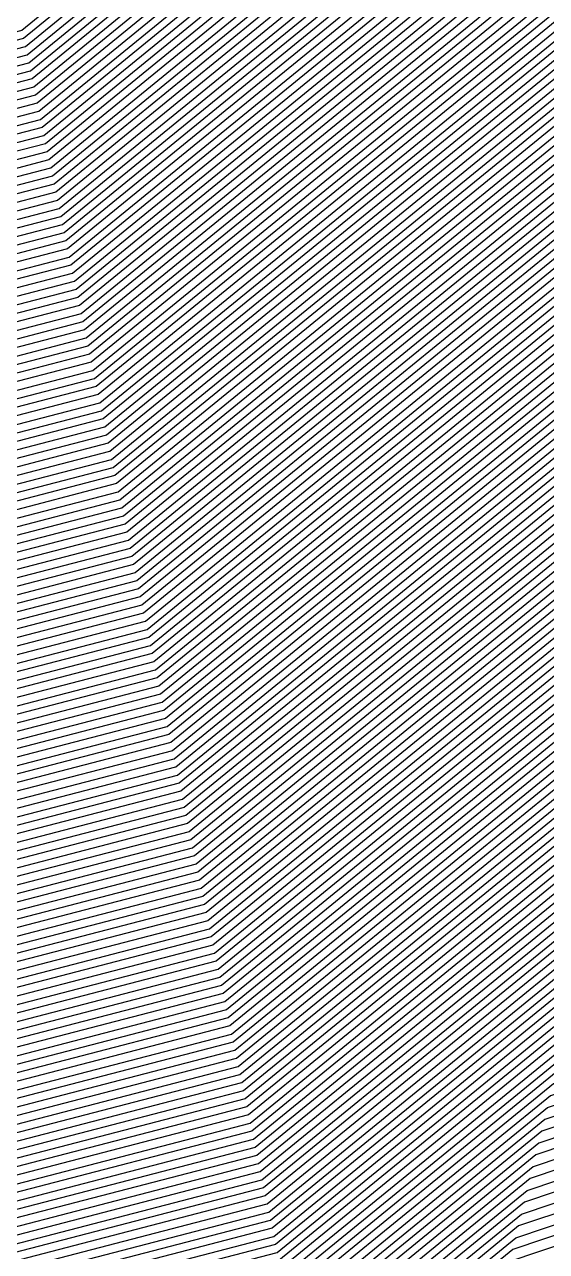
# Model space of a CAD drawing. Extents: x 7084 to 11035, y 13750 to 16729.
# Drawn here: x 9448.7 to 9484.2, y 14683.7 to 14767.1 of the extents above; entities that cross this region are included whole.
import ezdxf

# ---------------------------------------------------------------- set-up
doc = ezdxf.new("R2010")
doc.units = 0
doc.layers.add('Default', color=7, linetype='Continuous')

msp = doc.modelspace()

# ---------------------------------------------------------------- linework, layer by layer
at = {"layer": 'Default'}
for points in [[(9463.922, 14692.998), (9430.689, 14684.358), (9223.302, 14687.624), (9207.35, 14688.288), (9182.092, 14698.923), (9156.17, 14699.588), (9124.931, 14681.642), (8960.001, 14709.402), (8929.426, 14707.408), (8805.321, 14710.674), (8773.416, 14731.943), (8672.173, 14731.943), (8656.885, 14753.878), (8617.694, 14882.882), (8609.718, 14906.81), (8601.553, 14947.634), (8601.553, 14962.922), (8590.122, 15070.697), (8597.434, 15087.314), (8603.966, 15168.963), (8612.606, 15186.909), (8615.265, 15194.885), (8619.253, 15216.154), (8664.976, 15310.866)], [(9450.596, 14756.774), (9369.768, 14735.759), (9283.271, 14737.121), (9244.473, 14738.738), (9183.044, 14764.603), (9119.999, 14766.219), (9044.021, 14722.572), (8975.231, 14734.151), (8900.87, 14729.301), (8849.107, 14730.663), (8771.513, 14782.393), (8729.285, 14782.393), (8692.105, 14835.739), (8675.759, 14889.545), (8656.36, 14947.741), (8652.954, 14964.768), (8652.954, 15001.949), (8648.187, 15046.9), (8665.969, 15087.314), (8668.693, 15121.369), (8689.708, 15165.015), (8696.175, 15184.414), (8705.874, 15236.144)], [(9450.366, 14757.874), (9368.718, 14736.645), (9284.305, 14737.975), (9245.113, 14739.608), (9183.061, 14765.735), (9119.375, 14767.368), (9042.626, 14723.278), (8975.494, 14734.578), (8900.377, 14729.679), (8849.862, 14731.008), (8771.48, 14783.263), (8730.27, 14783.263), (8692.712, 14837.151), (8676.76, 14889.66), (8657.164, 14948.447), (8653.841, 14965.063), (8653.841, 15002.622), (8649.188, 15046.49), (8667.151, 15087.314), (8669.809, 15120.548), (8691.038, 15164.638), (8697.57, 15184.234), (8707.367, 15236.488)], [(9451.86, 14750.727), (9375.545, 14730.885), (9277.584, 14732.428), (9240.953, 14733.954), (9182.954, 14758.375), (9123.429, 14759.901), (9051.693, 14718.691), (8973.787, 14731.804), (8903.578, 14727.225), (8844.955, 14728.768), (8771.693, 14777.609), (8723.869, 14777.609), (8688.765, 14827.976), (8670.252, 14888.913), (8651.937, 14943.86), (8648.08, 14963.143), (8648.08, 14998.248), (8642.681, 15049.157), (8659.47, 15087.314), (8662.555, 15125.882), (8682.397, 15167.092), (8688.502, 15185.407), (8697.66, 15234.248)], [(9451.515, 14752.376), (9373.97, 14732.214), (9279.135, 14733.708), (9241.913, 14735.259), (9182.979, 14760.073), (9122.493, 14761.624), (9049.601, 14719.75), (8974.181, 14732.444), (8902.839, 14727.791), (8846.087, 14729.285), (8771.644, 14778.914), (8725.347, 14778.914), (8689.676, 14830.094), (8671.754, 14889.085), (8653.143, 14944.918), (8649.41, 14963.586), (8649.41, 14999.257), (8644.182, 15048.542), (8661.242, 15087.314), (8664.229, 15124.651), (8684.391, 15166.525), (8690.595, 15185.136), (8699.9, 15234.765)], [(8676.005, 15229.251), (8668.275, 15188.025), (8663.122, 15172.565), (8646.373, 15137.78), (8642.336, 15087.314), (8628.165, 15055.106), (8635.23, 14988.491), (8635.23, 14958.86), (8640.276, 14933.627), (8655.736, 14887.247), (8679.96, 14807.511), (8709.591, 14764.997), (8772.169, 14764.997), (8834.008, 14723.77), (8910.717, 14721.752), (8969.979, 14725.617), (9071.921, 14708.458), (9132.472, 14743.243), (9182.716, 14741.955), (9231.672, 14721.341), (9262.592, 14720.053), (9390.775, 14718.035), (9455.191, 14734.783)], [(9454.962, 14735.882), (9389.725, 14718.921), (9263.626, 14720.907), (9232.312, 14722.211), (9182.733, 14743.087), (9131.848, 14744.392), (9070.526, 14709.164), (8970.242, 14726.043), (8910.224, 14722.129), (8834.763, 14724.115), (8772.136, 14765.866), (8710.576, 14765.866), (8680.567, 14808.923), (8656.737, 14887.362), (8641.081, 14934.333), (8636.116, 14959.155), (8636.116, 14989.164), (8629.166, 15054.696), (8643.518, 15087.314), (8647.489, 15136.96), (8664.451, 15172.187), (8669.67, 15187.844), (8677.498, 15229.596)], [(9642.564, 14767.483), (9489.771, 14716.016), (9463.578, 14694.648), (9429.113, 14685.687), (9224.853, 14688.904), (9208.31, 14689.593), (9182.117, 14700.622), (9155.235, 14701.311), (9122.838, 14682.7), (8960.395, 14710.042), (8928.688, 14707.974), (8806.453, 14711.191), (8773.367, 14733.248), (8673.65, 14733.248), (8657.796, 14755.995), (8619.196, 14883.054), (8610.924, 14907.869), (8602.882, 14948.077), (8602.882, 14963.931), (8591.624, 15070.082), (8599.206, 15087.314), (8605.64, 15167.732), (8614.6, 15186.342)], [(8615.265, 15186.154), (8606.198, 15167.321), (8599.797, 15087.314), (8592.125, 15069.877), (8603.325, 14964.267), (8603.325, 14948.225), (8611.326, 14908.222), (8619.696, 14883.112), (8658.1, 14756.7), (8674.142, 14733.683), (8773.351, 14733.683), (8806.831, 14711.363), (8928.441, 14708.163), (8960.526, 14710.255), (9122.141, 14683.053), (9154.923, 14701.885), (9182.125, 14701.188), (9208.63, 14690.028), (9225.37, 14689.33), (9428.588, 14686.13), (9463.463, 14695.198), (9489.968, 14716.82), (9641.981, 14768.025)], [(9630.329, 14778.856), (9493.907, 14732.904), (9461.165, 14706.193), (9418.085, 14694.992), (9235.71, 14697.865), (9215.031, 14698.726), (9182.289, 14712.512), (9148.686, 14713.374), (9108.191, 14690.11), (8963.152, 14714.522), (8923.518, 14711.938), (8814.38, 14714.81), (8773.022, 14742.381), (8683.989, 14742.381), (8664.172, 14770.815), (8629.707, 14884.26), (8619.368, 14915.279), (8612.188, 14951.179), (8612.188, 14970.996), (8602.136, 15065.774), (8611.613, 15087.314)], [(9629.746, 14779.398), (9494.104, 14733.708), (9461.05, 14706.743), (9417.559, 14695.436), (9236.226, 14698.291), (9215.351, 14699.161), (9182.298, 14713.078), (9148.375, 14713.948), (9107.493, 14690.463), (8963.283, 14714.736), (8923.272, 14712.126), (8814.757, 14714.982), (8773.006, 14742.816), (8684.481, 14742.816), (8664.475, 14771.52), (8630.208, 14884.318), (8619.77, 14915.631), (8612.631, 14951.327), (8612.631, 14971.333), (8602.636, 15065.569), (8612.204, 15087.314)], [(9624.503, 14784.272), (9495.876, 14740.945), (9460.016, 14711.691), (9412.833, 14699.424), (9240.879, 14702.132), (9218.231, 14703.075), (9182.371, 14718.174), (9145.568, 14719.118), (9101.216, 14693.639), (8964.465, 14716.656), (8921.056, 14713.825), (8818.155, 14716.533), (8772.858, 14746.73), (8688.913, 14746.73), (8667.208, 14777.872), (8634.713, 14884.835), (8623.389, 14918.807), (8616.619, 14952.656), (8616.619, 14974.361), (8607.141, 15063.722), (8617.522, 15087.314)], [(9623.92, 14784.814), (9496.073, 14741.749), (9459.902, 14712.241), (9412.308, 14699.867), (9241.396, 14702.558), (9218.551, 14703.51), (9182.38, 14718.74), (9145.256, 14719.692), (9100.518, 14693.991), (8964.596, 14716.869), (8920.81, 14714.014), (8818.532, 14716.705), (8772.842, 14747.165), (8689.405, 14747.165), (8667.512, 14778.577), (8635.213, 14884.892), (8623.791, 14919.16), (8617.062, 14952.804), (8617.062, 14974.697), (8607.642, 15063.517), (8618.112, 15087.314)], [(9611.103, 14796.729), (9500.406, 14759.441), (9457.374, 14724.337), (9400.754, 14709.615), (9252.769, 14711.946), (9225.592, 14713.078), (9182.56, 14731.197), (9138.396, 14732.329), (9085.173, 14701.754), (8967.485, 14721.563), (8915.394, 14718.166), (8826.836, 14720.496), (8772.481, 14756.733), (8700.237, 14756.733), (8674.191, 14794.103), (8646.226, 14886.156), (8632.637, 14926.923), (8626.811, 14956.053), (8626.811, 14982.099), (8618.654, 15059.004), (8631.111, 15087.314)], [(9598.285, 14808.644), (9504.738, 14777.133), (9454.847, 14736.432), (9389.2, 14719.364), (9264.143, 14721.333), (9232.632, 14722.646), (9182.741, 14743.653), (9131.536, 14744.966), (9069.828, 14709.517), (8970.373, 14726.257), (8909.978, 14722.318), (8835.141, 14724.287), (8772.12, 14766.301), (8711.068, 14766.301), (8680.871, 14809.628), (8657.238, 14887.42), (8641.483, 14934.685), (8636.559, 14959.303), (8636.559, 14989.501), (8629.666, 15054.491), (8644.109, 15087.314)], [(9580.807, 14824.891), (9510.647, 14801.258), (9451.4, 14752.926), (9373.445, 14732.657), (9279.652, 14734.134), (9242.233, 14735.694), (9182.987, 14760.639), (9122.182, 14762.198), (9048.903, 14720.102), (8974.312, 14732.657), (8902.593, 14727.98), (8846.465, 14729.457), (8771.628, 14779.349), (8725.839, 14779.349), (8689.979, 14830.799), (8672.255, 14889.143), (8653.545, 14945.271), (8649.853, 14963.734), (8649.853, 14999.594), (8644.683, 15048.336), (8661.833, 15087.314)], [(9574.398, 14830.849), (9512.813, 14810.104), (9450.137, 14758.974), (9367.668, 14737.532), (9285.338, 14738.828), (9245.753, 14740.478), (9183.077, 14766.868), (9118.751, 14768.517), (9041.231, 14723.984), (8975.756, 14735.004), (8899.885, 14730.056), (8850.617, 14731.353), (8771.447, 14784.133), (8731.255, 14784.133), (8693.319, 14838.562), (8677.761, 14889.775), (8657.968, 14949.152), (8654.727, 14965.359), (8654.727, 15003.295), (8650.189, 15046.08), (8668.332, 15087.314)], [(9647.225, 14763.15), (9488.195, 14709.582), (9464.497, 14690.25), (9433.315, 14682.142), (9220.717, 14685.49), (9205.75, 14686.114), (9182.051, 14696.092), (9157.729, 14696.716), (9128.418, 14679.877), (8959.345, 14708.335), (8930.657, 14706.464), (8803.433, 14709.812), (8773.498, 14729.769), (8669.711, 14729.769), (8655.367, 14750.349), (8615.191, 14882.595), (8607.707, 14905.046), (8599.337, 14946.896), (8599.337, 14961.24), (8587.62, 15071.723)], [(9623.338, 14785.355), (9496.27, 14742.554), (9459.787, 14712.791), (9411.782, 14700.31), (9241.913, 14702.985), (9218.871, 14703.945), (9182.388, 14719.306), (9144.945, 14720.267), (9099.821, 14694.344), (8964.728, 14717.083), (8920.564, 14714.202), (8818.91, 14716.877), (8772.826, 14747.6), (8689.897, 14747.6), (8667.815, 14779.283), (8635.714, 14884.95), (8624.193, 14919.513), (8617.505, 14952.952), (8617.505, 14975.034), (8608.142, 15063.312)], [(9613.433, 14794.562), (9499.618, 14756.225), (9457.834, 14722.137), (9402.854, 14707.843), (9250.702, 14710.239), (9224.312, 14711.339), (9182.527, 14728.932), (9139.644, 14730.031), (9087.963, 14700.343), (8966.96, 14720.71), (8916.379, 14717.411), (8825.327, 14719.807), (8772.547, 14754.994), (8698.267, 14754.994), (8672.977, 14791.28), (8644.223, 14885.926), (8631.028, 14925.511), (8625.038, 14955.463), (8625.038, 14980.753), (8616.652, 15059.825)], [(9595.372, 14811.352), (9505.723, 14781.154), (9454.272, 14739.181), (9386.574, 14721.579), (9266.728, 14723.467), (9234.232, 14724.821), (9182.782, 14746.484), (9129.977, 14747.838), (9066.341, 14711.281), (8971.03, 14727.324), (8908.747, 14723.262), (8837.028, 14725.149), (8772.038, 14768.476), (8713.53, 14768.476), (8682.389, 14813.157), (8659.741, 14887.707), (8643.493, 14936.45), (8638.775, 14960.041), (8638.775, 14991.183), (8632.169, 15053.465)], [(9587.215, 14818.934), (9508.48, 14792.412), (9452.664, 14746.878), (9379.222, 14727.783), (9273.965, 14729.441), (9238.713, 14730.909), (9182.897, 14754.411), (9125.612, 14755.88), (9056.576, 14716.221), (8972.868, 14730.311), (8905.301, 14725.904), (8842.313, 14727.561), (8771.808, 14774.565), (8720.423, 14774.565), (8686.64, 14823.037), (8666.749, 14888.511), (8649.122, 14941.39), (8644.978, 14962.109), (8644.978, 14995.893), (8639.177, 15050.593)], [(9577.311, 14828.141), (9511.828, 14806.083), (9450.711, 14756.225), (9370.294, 14735.316), (9282.754, 14736.695), (9244.153, 14738.303), (9183.036, 14764.037), (9120.311, 14765.645), (9044.718, 14722.22), (8975.1, 14733.938), (8901.116, 14729.112), (8848.73, 14730.491), (8771.529, 14781.958), (8728.793, 14781.958), (8691.801, 14835.034), (8675.258, 14889.488), (8655.958, 14947.388), (8652.511, 14964.62), (8652.511, 15001.612), (8647.686, 15047.106)], [(9605.293, 14875.817), (9571.485, 14833.557), (9513.798, 14814.125), (9449.562, 14761.722), (9365.042, 14739.747), (9287.923, 14740.962), (9247.354, 14742.652), (9183.118, 14769.699), (9117.192, 14771.389), (9037.743, 14725.748), (8976.413, 14736.071), (8898.654, 14731), (8852.504, 14732.214), (8771.365, 14786.307), (8733.716, 14786.307), (8694.837, 14842.091), (8680.264, 14890.062), (8659.979, 14950.917), (8656.943, 14966.097), (8656.943, 15004.977), (8652.692, 15045.054)], [(9589.546, 14816.767), (9507.692, 14789.196), (9453.124, 14744.679), (9381.322, 14726.011), (9271.897, 14727.734), (9237.433, 14729.17), (9182.864, 14752.146), (9126.859, 14753.582), (9059.366, 14714.81), (8972.343, 14729.457), (8906.286, 14725.149), (8840.803, 14726.872), (8771.874, 14772.825), (8718.454, 14772.825), (8685.425, 14820.214), (8664.746, 14888.281), (8647.514, 14939.978), (8643.206, 14961.519), (8643.206, 14994.547)], [(9604.694, 14802.686), (9502.572, 14768.287), (9456.11, 14730.384), (9394.977, 14714.49), (9258.456, 14716.64), (9229.112, 14717.862), (9182.65, 14737.425), (9134.966, 14738.648), (9077.501, 14705.636), (8968.929, 14723.91), (8912.686, 14720.242), (8830.989, 14722.392), (8772.3, 14761.517), (8705.652, 14761.517), (8677.531, 14801.865), (8651.732, 14886.788), (8637.06, 14930.804), (8631.685, 14957.678), (8631.685, 14985.8)], [(9616.929, 14791.313), (9498.436, 14751.4), (9458.523, 14718.839), (9406.006, 14705.184), (9247.6, 14707.679), (9222.391, 14708.729), (9182.478, 14725.535), (9141.515, 14726.585), (9092.148, 14698.226), (8966.172, 14719.43), (8917.856, 14716.278), (8823.062, 14718.773), (8772.645, 14752.384), (8695.313, 14752.384), (8671.155, 14787.046), (8641.22, 14885.582), (8628.616, 14923.394), (8622.379, 14954.576), (8622.379, 14978.734)], [(9618.094, 14790.23), (9498.042, 14749.791), (9458.753, 14717.739), (9407.056, 14704.298), (9246.566, 14706.825), (9221.751, 14707.859), (9182.462, 14724.402), (9142.138, 14725.436), (9093.543, 14697.52), (8965.909, 14719.003), (8918.348, 14715.901), (8822.307, 14718.428), (8772.678, 14751.514), (8694.328, 14751.514), (8670.548, 14785.634), (8640.219, 14885.467), (8627.812, 14922.688), (8621.493, 14954.281), (8621.493, 14978.062)], [(9621.007, 14787.522), (9497.058, 14745.77), (9459.327, 14714.99), (9409.682, 14702.082), (9243.981, 14704.692), (9220.151, 14705.685), (9182.421, 14721.571), (9143.697, 14722.564), (9097.031, 14695.756), (8965.253, 14717.936), (8919.579, 14714.957), (8820.419, 14717.567), (8772.76, 14749.34), (8691.867, 14749.34), (8669.03, 14782.106), (8637.716, 14885.18), (8625.801, 14920.924), (8619.278, 14953.542), (8619.278, 14976.379)], [(9633.242, 14776.148), (9492.922, 14728.883), (9461.74, 14703.445), (9420.71, 14692.777), (9233.125, 14695.731), (9213.431, 14696.552), (9182.248, 14709.681), (9150.246, 14710.502), (9111.678, 14688.346), (8962.496, 14713.456), (8924.749, 14710.994), (8812.493, 14713.948), (8773.105, 14740.207), (8681.527, 14740.207), (8662.654, 14767.286), (8627.205, 14883.973), (8617.357, 14913.514), (8609.972, 14950.441), (8609.972, 14969.314)], [(8648.523, 14963.291), (8652.339, 14944.212), (8670.753, 14888.971), (8689.068, 14828.682), (8724.362, 14778.044), (8771.677, 14778.044), (8845.332, 14728.94), (8903.331, 14727.414), (8973.918, 14732.017), (9050.996, 14719.044), (9123.117, 14760.475), (9182.962, 14758.941), (9241.273, 14734.389), (9278.101, 14732.854), (9375.02, 14731.328), (9451.745, 14751.276), (9510.056, 14798.846), (9582.554, 14823.266)], [(8621.05, 14954.133), (8627.41, 14922.336), (8639.718, 14885.409), (8670.244, 14784.929), (8693.836, 14751.079), (8772.694, 14751.079), (8821.929, 14718.256), (8918.594, 14715.712), (8965.778, 14718.79), (9094.241, 14697.167), (9142.45, 14724.862), (9182.454, 14723.836), (9221.431, 14707.424), (9246.049, 14706.399), (9407.581, 14703.855), (9458.868, 14717.189), (9497.845, 14748.987), (9618.677, 14789.688)], [(8598.894, 14946.748), (8607.305, 14904.693), (8614.691, 14882.537), (8655.063, 14749.643), (8669.218, 14729.334), (8773.515, 14729.334), (8803.056, 14709.64), (8930.903, 14706.276), (8959.213, 14708.122), (9129.115, 14679.524), (9158.041, 14696.141), (9182.043, 14695.526), (9205.43, 14685.679), (9220.2, 14685.063), (9433.84, 14681.699), (9464.612, 14689.7), (9487.998, 14708.778), (9647.807, 14762.609)], [(9664.703, 14746.903), (9482.287, 14685.457), (9467.943, 14673.756), (9449.07, 14668.849), (9205.208, 14672.689), (9196.149, 14673.066), (9181.805, 14679.106), (9167.084, 14679.483), (9149.343, 14669.292), (8955.406, 14701.935), (8938.042, 14700.802), (8792.109, 14704.643), (8773.991, 14716.722), (8654.94, 14716.722), (8646.258, 14729.178), (8600.174, 14880.871), (8595.645, 14894.46), (8586.044, 14942.465)], [(9577.894, 14827.599), (9511.631, 14805.279), (9450.826, 14755.675), (9370.819, 14734.873), (9282.237, 14736.268), (9243.833, 14737.868), (9183.028, 14763.47), (9120.622, 14765.07), (9045.416, 14721.867), (8974.969, 14733.724), (8901.362, 14728.924), (8848.352, 14730.319), (8771.545, 14781.523), (8728.301, 14781.523), (8691.497, 14834.328), (8674.757, 14889.43)], [(8658.239, 14887.535), (8681.478, 14811.04), (8712.053, 14767.171), (8772.087, 14767.171), (8835.896, 14724.632), (8909.486, 14722.695), (8970.636, 14726.684), (9068.433, 14710.223), (9130.913, 14746.115), (9182.757, 14744.786), (9233.272, 14723.516), (9265.177, 14722.187), (9388.15, 14720.25), (9454.617, 14737.532), (9505.132, 14778.741), (9597.12, 14809.727)], [(9595.955, 14810.81), (9505.526, 14780.35), (9454.387, 14738.631), (9387.099, 14721.136), (9266.211, 14723.04), (9233.912, 14724.386), (9182.774, 14745.918), (9130.289, 14747.264), (9067.038, 14710.928), (8970.898, 14727.11), (8908.993, 14723.073), (8836.651, 14724.977), (8772.054, 14768.041), (8713.038, 14768.041), (8682.085, 14812.451), (8659.24, 14887.649)], [(9594.207, 14812.435), (9506.117, 14782.762), (9454.043, 14740.281), (9385.524, 14722.466), (9267.762, 14724.32), (9234.873, 14725.691), (9182.798, 14747.617), (9129.353, 14748.987), (9064.946, 14711.987), (8971.292, 14727.75), (8908.255, 14723.639), (8837.783, 14725.494), (8772.005, 14769.346), (8714.515, 14769.346), (8682.996, 14814.568), (8660.742, 14887.822)], [(9631.494, 14777.773), (9493.513, 14731.295), (9461.395, 14705.094), (9419.135, 14694.106), (9234.676, 14697.011), (9214.391, 14697.856), (9182.273, 14711.38), (9149.31, 14712.225), (9109.586, 14689.404), (8962.89, 14714.096), (8924.01, 14711.56), (8813.625, 14714.465), (8773.055, 14741.511), (8683.004, 14741.511), (8663.565, 14769.403), (8628.706, 14884.146)], [(9601.526, 14882.537), (9566.241, 14838.431), (9515.57, 14821.363), (9448.528, 14766.671), (9360.315, 14743.735), (9292.576, 14744.802), (9250.234, 14746.566), (9183.192, 14774.794), (9114.386, 14776.559), (9031.466, 14728.924), (8977.594, 14737.991), (8896.439, 14732.698), (8855.902, 14733.765), (8771.217, 14790.221)], [(9601.945, 14881.791), (9566.824, 14837.889), (9515.373, 14820.558), (9448.643, 14766.121), (9360.841, 14743.292), (9292.059, 14744.375), (9249.914, 14746.131), (9183.184, 14774.228), (9114.698, 14775.984), (9032.163, 14728.571), (8977.463, 14737.778), (8896.685, 14732.51), (8855.524, 14733.593), (8771.234, 14789.787)], [(9032.861, 14728.218), (9115.01, 14775.41), (9183.176, 14773.662), (9249.594, 14745.696), (9291.542, 14743.949), (9361.366, 14742.849), (9448.758, 14765.571), (9515.176, 14819.754), (9567.406, 14837.348), (9602.363, 14881.044)], [(9291.025, 14743.522), (9361.891, 14742.406), (9448.873, 14765.021), (9514.979, 14818.95), (9567.989, 14836.806), (9602.782, 14880.297)], [(8771.283, 14788.482), (8854.392, 14733.076), (8897.423, 14731.943), (8977.069, 14737.138), (9034.256, 14727.512), (9115.633, 14774.261), (9183.159, 14772.53), (9248.954, 14744.827), (9290.508, 14743.095), (9362.416, 14741.963), (9448.988, 14764.471), (9514.782, 14818.146), (9568.572, 14836.264), (9603.2, 14879.55)], [(8771.299, 14788.047), (8854.014, 14732.904), (8897.669, 14731.755), (8976.938, 14736.924), (9034.953, 14727.159), (9115.945, 14773.687), (9183.151, 14771.963), (9248.634, 14744.392), (9289.991, 14742.669), (9362.941, 14741.52), (9449.103, 14763.922), (9514.585, 14817.342), (9569.154, 14835.723), (9603.619, 14878.804)], [(9604.037, 14878.057), (9569.737, 14835.181), (9514.388, 14816.538), (9449.218, 14763.372), (9363.466, 14741.077), (9289.474, 14742.242), (9248.314, 14743.957), (9183.143, 14771.397), (9116.257, 14773.112), (9035.651, 14726.807), (8976.807, 14736.711), (8897.916, 14731.566), (8853.637, 14732.731), (8771.316, 14787.612)], [(9604.456, 14877.31), (9570.32, 14834.64), (9514.191, 14815.733), (9449.332, 14762.822), (9363.992, 14740.633), (9288.957, 14741.815), (9247.994, 14743.522), (9183.135, 14770.831), (9116.569, 14772.538), (9036.348, 14726.454), (8976.675, 14736.498), (8898.162, 14731.377), (8853.259, 14732.559), (8771.332, 14787.177)], [(9604.874, 14876.563), (9570.902, 14834.098), (9513.995, 14814.929), (9449.447, 14762.272), (9364.517, 14740.19), (9288.44, 14741.388), (9247.674, 14743.087), (9183.126, 14770.265)], [(8771.398, 14785.437), (8851.749, 14731.87), (8899.146, 14730.622), (8976.15, 14735.644), (9039.138, 14725.042), (9117.816, 14770.24), (9183.102, 14768.566), (9246.714, 14741.782), (9286.889, 14740.108), (9366.092, 14738.861), (9449.792, 14760.623), (9513.404, 14812.517), (9572.65, 14832.473)], [(8898.9, 14730.811), (8976.281, 14735.858), (9038.441, 14725.395), (9117.504, 14770.815), (9183.11, 14769.132), (9247.034, 14742.217), (9287.406, 14740.535), (9365.567, 14739.304), (9449.677, 14761.173), (9513.601, 14813.321), (9572.067, 14833.015)], [(9573.233, 14831.932), (9513.207, 14811.713), (9449.907, 14760.073), (9366.617, 14738.418), (9286.372, 14739.682), (9246.394, 14741.347), (9183.094, 14768), (9118.128, 14769.666), (9039.836, 14724.69), (8976.019, 14735.431), (8899.393, 14730.434), (8851.372, 14731.697), (8771.414, 14785.003)], [(8771.431, 14784.568), (8850.994, 14731.525), (8899.639, 14730.245), (8975.888, 14735.218), (9040.533, 14724.337), (9118.44, 14769.091), (9183.085, 14767.434), (9246.073, 14740.912), (9285.855, 14739.255), (9367.143, 14737.975), (9450.022, 14759.523), (9513.01, 14810.908), (9573.815, 14831.39)], [(9574.98, 14830.307), (9512.616, 14809.3), (9450.251, 14758.424), (9368.193, 14737.089), (9284.822, 14738.401), (9245.433, 14740.043), (9183.069, 14766.301), (9119.063, 14767.943), (9041.928, 14723.631), (8975.625, 14734.791), (8900.131, 14729.867), (8850.24, 14731.18), (8771.463, 14783.698)], [(8771.496, 14782.828), (8849.485, 14730.836), (8900.624, 14729.49), (8975.362, 14734.364), (9043.323, 14722.925), (9119.687, 14766.794), (9183.053, 14765.169), (9244.793, 14739.173), (9283.788, 14737.548), (9369.243, 14736.202), (9450.481, 14757.324), (9512.222, 14807.692), (9576.146, 14829.224)], [(9575.563, 14829.765), (9512.419, 14808.496), (9450.366, 14757.874)], [(9576.728, 14828.682), (9512.025, 14806.887), (9450.596, 14756.774)], [(9578.476, 14827.057), (9511.434, 14804.475), (9450.941, 14755.125), (9371.344, 14734.43), (9281.72, 14735.841), (9243.513, 14737.433), (9183.02, 14762.904), (9120.934, 14764.496), (9046.113, 14721.514), (8974.837, 14733.511), (8901.608, 14728.735), (8847.975, 14730.146), (8771.562, 14781.088)], [(9281.203, 14735.415), (9371.869, 14733.987), (9451.056, 14754.575), (9511.237, 14803.671), (9579.059, 14826.516)], [(8771.595, 14780.218), (8847.22, 14729.802), (8902.101, 14728.357), (8974.575, 14733.084), (9047.508, 14720.808), (9121.558, 14763.347), (9183.003, 14761.772), (9242.873, 14736.563), (9280.686, 14734.988), (9372.394, 14733.544), (9451.171, 14754.025), (9511.04, 14802.867), (9579.641, 14825.974)], [(9048.206, 14720.455), (9121.87, 14762.773), (9182.995, 14761.206), (9242.553, 14736.128), (9280.169, 14734.561), (9372.92, 14733.1), (9451.285, 14753.476), (9510.844, 14802.062), (9580.224, 14825.433)], [(9581.389, 14824.35), (9510.45, 14800.454), (9451.515, 14752.376)], [(9581.972, 14823.808), (9510.253, 14799.65), (9451.63, 14751.826), (9374.495, 14731.771), (9278.618, 14733.281), (9241.593, 14734.824), (9182.97, 14759.507), (9122.805, 14761.05), (9050.298, 14719.397), (8974.049, 14732.231), (8903.085, 14727.603), (8845.71, 14729.112), (8771.66, 14778.479)], [(9583.137, 14822.725), (9509.859, 14798.042), (9451.86, 14750.727)], [(8771.71, 14777.174), (8844.578, 14728.595), (8903.824, 14727.036), (8973.656, 14731.591), (9052.391, 14718.338), (9123.741, 14759.326), (9182.946, 14757.808), (9240.633, 14733.519), (9277.067, 14732.001), (9376.071, 14730.442), (9451.975, 14750.177), (9509.662, 14797.237), (9583.72, 14822.183)], [(8904.07, 14726.848), (8973.524, 14731.377), (9053.088, 14717.985), (9124.052, 14758.752), (9182.938, 14757.242), (9240.313, 14733.084), (9276.55, 14731.574), (9376.596, 14729.999), (9452.09, 14749.627), (9509.465, 14796.433), (9584.302, 14821.642)], [(9584.885, 14821.1), (9509.268, 14795.629), (9452.204, 14749.077), (9377.121, 14729.556), (9276.033, 14731.147), (9239.993, 14732.649), (9182.929, 14756.676), (9124.364, 14758.178), (9053.786, 14717.632), (8973.393, 14731.164), (8904.316, 14726.659), (8843.823, 14728.251), (8771.742, 14776.304)], [(9586.05, 14820.017), (9508.874, 14794.021), (9452.434, 14747.978), (9378.171, 14728.669), (9274.999, 14730.294), (9239.353, 14731.779), (9182.913, 14755.544), (9124.988, 14757.029), (9055.181, 14716.927), (8973.13, 14730.737), (8904.808, 14726.281), (8843.068, 14727.906), (8771.775, 14775.434)], [(9585.468, 14820.558), (9509.071, 14794.825), (9452.319, 14748.527), (9377.646, 14729.112), (9275.516, 14730.721), (9239.673, 14732.214), (9182.921, 14756.11)], [(9586.633, 14819.475), (9508.677, 14793.217), (9452.549, 14747.428), (9378.696, 14728.226), (9274.482, 14729.867), (9239.033, 14731.344), (9182.905, 14754.977)], [(9587.798, 14818.392), (9508.283, 14791.608), (9452.779, 14746.328), (9379.747, 14727.34), (9273.448, 14729.014), (9238.393, 14730.475), (9182.888, 14753.845), (9125.923, 14755.306), (9057.273, 14715.868), (8972.737, 14730.097), (8905.547, 14725.715), (8841.935, 14727.389), (8771.824, 14774.13)], [(8719.438, 14773.695), (8771.841, 14773.695), (8841.558, 14727.217), (8905.793, 14725.526), (8972.605, 14729.884), (9057.971, 14715.515), (9126.235, 14754.731), (9182.88, 14753.279), (9238.073, 14730.04), (9272.931, 14728.587), (9380.272, 14726.897), (9452.894, 14745.779), (9508.086, 14790.804), (9588.381, 14817.851)], [(9588.963, 14817.309), (9507.889, 14790), (9453.009, 14745.229), (9380.797, 14726.454), (9272.414, 14728.161), (9237.753, 14729.605), (9182.872, 14752.712), (9126.547, 14754.157), (9058.668, 14715.163), (8972.474, 14729.67), (8906.039, 14725.338), (8841.18, 14727.045), (8771.857, 14773.26)], [(9590.128, 14816.226), (9507.496, 14788.392), (9453.238, 14744.129), (9381.848, 14725.567), (9271.38, 14727.307), (9237.113, 14728.735), (9182.856, 14751.58), (9127.171, 14753.008), (9060.063, 14714.457), (8972.211, 14729.244), (8906.532, 14724.96), (8840.425, 14726.7), (8771.89, 14772.39)], [(8771.907, 14771.955), (8840.048, 14726.528), (8906.778, 14724.772), (8972.08, 14729.03), (9060.761, 14714.104), (9127.483, 14752.433), (9182.847, 14751.014), (9236.793, 14728.3), (9270.863, 14726.88), (9382.373, 14725.124), (9453.353, 14743.579), (9507.299, 14787.587), (9590.711, 14815.684)], [(8971.949, 14728.817), (9061.458, 14713.751), (9127.794, 14751.859), (9182.839, 14750.448), (9236.473, 14727.865), (9270.346, 14726.454), (9382.898, 14724.681), (9453.468, 14743.03), (9507.102, 14786.783), (9591.294, 14815.143)], [(9591.876, 14814.601), (9506.905, 14785.979), (9453.583, 14742.48), (9383.423, 14724.238), (9269.829, 14726.027), (9236.153, 14727.43), (9182.831, 14749.881), (9128.106, 14751.285), (9062.156, 14713.398), (8971.818, 14728.604), (8907.27, 14724.394), (8839.293, 14726.183), (8771.939, 14771.085)], [(9592.459, 14814.059), (9506.708, 14785.175), (9453.698, 14741.93), (9383.948, 14723.795), (9269.312, 14725.6), (9235.833, 14726.995), (9182.823, 14749.315), (9128.418, 14750.71), (9062.853, 14713.045), (8971.686, 14728.39), (8907.516, 14724.205), (8838.915, 14726.011), (8771.956, 14770.65)], [(8771.972, 14770.216), (8838.538, 14725.838), (8907.763, 14724.017), (8971.555, 14728.177), (9063.551, 14712.693), (9128.73, 14750.136), (9182.815, 14748.749), (9235.513, 14726.56), (9268.795, 14725.174), (9384.473, 14723.352), (9453.813, 14741.38), (9506.511, 14784.371), (9593.042, 14813.518)], [(8971.424, 14727.964), (9064.248, 14712.34), (9129.042, 14749.561), (9182.806, 14748.183), (9235.193, 14726.125), (9268.279, 14724.747), (9384.999, 14722.909), (9453.928, 14740.83), (9506.314, 14783.566), (9593.624, 14812.976)], [(8772.021, 14768.911), (8837.406, 14725.321), (8908.501, 14723.45), (8971.161, 14727.537), (9065.643, 14711.634), (9129.665, 14748.413), (9182.79, 14747.05), (9234.552, 14725.256), (9267.245, 14723.894), (9386.049, 14722.023), (9454.157, 14739.731), (9505.92, 14781.958), (9594.789, 14811.893)], [(9067.736, 14710.575), (9130.601, 14746.689), (9182.765, 14745.352), (9233.592, 14723.951), (9265.694, 14722.613), (9387.624, 14720.693), (9454.502, 14738.081), (9505.329, 14779.546), (9596.537, 14810.268)], [(8772.103, 14766.736), (8835.518, 14724.46), (8909.732, 14722.507), (8970.505, 14726.47), (9069.131, 14709.87), (9131.224, 14745.541), (9182.749, 14744.219), (9232.952, 14723.081), (9264.66, 14721.76), (9388.675, 14719.807), (9454.732, 14736.982), (9504.935, 14777.937), (9597.702, 14809.185)], [(9263.109, 14720.48), (9390.25, 14718.478), (9455.077, 14735.332), (9504.344, 14775.525), (9599.45, 14807.56)], [(9598.868, 14808.102), (9504.541, 14776.329), (9454.962, 14735.882)], [(9455.191, 14734.783), (9504.148, 14774.721), (9600.033, 14807.019)], [(8969.848, 14725.403), (9072.618, 14708.105), (9132.783, 14742.669), (9182.708, 14741.388), (9231.352, 14720.907), (9262.075, 14719.626), (9391.301, 14717.591), (9455.306, 14734.233), (9503.951, 14773.916), (9600.616, 14806.477)], [(9601.198, 14805.936), (9503.754, 14773.112), (9455.421, 14733.683), (9391.826, 14717.148), (9261.558, 14719.2), (9231.032, 14720.472)], [(9601.781, 14805.394), (9503.557, 14772.308), (9455.536, 14733.133), (9392.351, 14716.705), (9261.041, 14718.773), (9230.712, 14720.037), (9182.691, 14740.256), (9133.407, 14741.52), (9074.013, 14707.4), (8969.586, 14724.977), (8911.455, 14721.186), (8832.876, 14723.253), (8772.218, 14763.692)], [(9602.363, 14804.852), (9503.36, 14771.504), (9455.651, 14732.583), (9392.876, 14716.262), (9260.524, 14718.346), (9230.392, 14719.602), (9182.683, 14739.69), (9133.719, 14740.945), (9074.711, 14707.047), (8969.454, 14724.763), (8911.701, 14720.997), (8832.499, 14723.081), (8772.235, 14763.257)], [(8772.251, 14762.822), (8832.121, 14722.909), (8911.948, 14720.808), (8969.323, 14724.55), (9075.408, 14706.694), (9134.031, 14740.371), (9182.675, 14739.124), (9230.072, 14719.167), (9260.007, 14717.92), (9393.401, 14715.819), (9455.766, 14732.034), (9503.163, 14770.7), (9602.946, 14804.311)], [(9603.529, 14803.769), (9502.966, 14769.896), (9455.881, 14731.484), (9393.927, 14715.376), (9259.49, 14717.493), (9229.752, 14718.732), (9182.667, 14738.557), (9134.343, 14739.796), (9076.106, 14706.341), (8969.192, 14724.337), (8912.194, 14720.619), (8831.744, 14722.736), (8772.268, 14762.387)], [(9604.111, 14803.228), (9502.769, 14769.091), (9455.996, 14730.934), (9394.452, 14714.933), (9258.973, 14717.066), (9229.432, 14718.297), (9182.659, 14737.991), (9134.654, 14739.222), (9076.803, 14705.988), (8969.06, 14724.123), (8912.44, 14720.431), (8831.366, 14722.564), (8772.284, 14761.952)], [(9605.276, 14802.145), (9502.375, 14767.483), (9456.225, 14729.835), (9395.502, 14714.046), (9257.939, 14716.213), (9228.792, 14717.427), (9182.642, 14736.859), (9135.278, 14738.073), (9078.198, 14705.283), (8968.798, 14723.697), (8912.932, 14720.053), (8830.611, 14722.219), (8772.317, 14761.082)], [(9605.859, 14801.603), (9502.178, 14766.679), (9456.34, 14729.285), (9396.027, 14713.603), (9257.422, 14715.786), (9228.472, 14716.992), (9182.634, 14736.293), (9135.59, 14737.499), (9078.896, 14704.93), (8968.666, 14723.483), (8913.178, 14719.864), (8830.234, 14722.047), (8772.333, 14760.648)], [(9606.442, 14801.061), (9501.981, 14765.875), (9456.455, 14728.735), (9396.552, 14713.16), (9256.905, 14715.359), (9228.152, 14716.557), (9182.626, 14735.726), (9135.902, 14736.924), (9079.593, 14704.577), (8968.535, 14723.27), (8913.425, 14719.676), (8829.856, 14721.875), (8772.35, 14760.213)], [(9607.024, 14800.52), (9501.784, 14765.07), (9456.57, 14728.185), (9397.078, 14712.717), (9256.388, 14714.933), (9227.832, 14716.123), (9182.618, 14735.16), (9136.214, 14736.35), (9080.291, 14704.224), (8968.404, 14723.057), (8913.671, 14719.487), (8829.479, 14721.703), (8772.366, 14759.778)], [(9607.607, 14799.978), (9501.587, 14764.266), (9456.685, 14727.635), (9397.603, 14712.274), (9255.871, 14714.506), (9227.512, 14715.688), (9182.609, 14734.594)], [(9608.19, 14799.437), (9501.39, 14763.462), (9456.8, 14727.086), (9398.128, 14711.831), (9255.354, 14714.079), (9227.192, 14715.253), (9182.601, 14734.028), (9136.837, 14735.201), (9081.686, 14703.518), (8968.141, 14722.63), (8914.163, 14719.11), (8828.724, 14721.358)], [(8772.432, 14758.038), (8827.969, 14721.013), (8914.656, 14718.732), (8967.879, 14722.203), (9083.081, 14702.813), (9137.461, 14734.052), (9182.585, 14732.895), (9226.552, 14714.383), (9254.32, 14713.226), (9399.178, 14710.945), (9457.03, 14725.986), (9500.996, 14761.854), (9609.355, 14798.353)], [(9082.383, 14703.166), (9137.149, 14734.627), (9182.593, 14733.462), (9226.872, 14714.818), (9254.837, 14713.653), (9398.653, 14711.388), (9456.915, 14726.536), (9501.193, 14762.658), (9608.772, 14798.895)], [(9609.937, 14797.812), (9500.8, 14761.05), (9457.144, 14725.436), (9399.703, 14710.502), (9253.803, 14712.799), (9226.232, 14713.948), (9182.577, 14732.329), (9137.773, 14733.478), (9083.778, 14702.46), (8967.747, 14721.99), (8914.902, 14718.543), (8827.591, 14720.841), (8772.448, 14757.603)], [(9253.286, 14712.372), (9400.229, 14710.058), (9457.259, 14724.886), (9500.603, 14760.245), (9610.52, 14797.27)], [(9611.685, 14796.187), (9500.209, 14758.637), (9457.489, 14723.787), (9401.279, 14709.172), (9252.252, 14711.519), (9225.272, 14712.643), (9182.552, 14730.631), (9138.708, 14731.755), (9085.871, 14701.401), (8967.354, 14721.35), (8915.64, 14717.977), (8826.459, 14720.324), (8772.497, 14756.298)], [(8772.514, 14755.864), (8826.082, 14720.152), (8915.886, 14717.788), (8967.222, 14721.136), (9086.568, 14701.048), (9139.02, 14731.18), (9182.544, 14730.064), (9224.952, 14712.208), (9251.736, 14711.092), (9401.804, 14708.729), (9457.604, 14723.237), (9500.012, 14757.833), (9612.268, 14795.646)], [(9612.85, 14795.104), (9499.815, 14757.029), (9457.719, 14722.687), (9402.329, 14708.286), (9251.219, 14710.666), (9224.632, 14711.773), (9182.536, 14729.498), (9139.332, 14730.606), (9087.266, 14700.696), (8967.091, 14720.923), (8916.133, 14717.6), (8825.704, 14719.979), (8772.53, 14755.429)], [(9614.016, 14794.021), (9499.421, 14755.42), (9457.949, 14721.588), (9403.38, 14707.4), (9250.185, 14709.812), (9223.992, 14710.904), (9182.519, 14728.366), (9139.955, 14729.457), (9088.661, 14699.99), (8966.828, 14720.496), (8916.625, 14717.222), (8824.949, 14719.635), (8772.563, 14754.559)], [(9249.668, 14709.386), (9403.905, 14706.957), (9458.063, 14721.038), (9499.224, 14754.616), (9614.598, 14793.479)], [(9615.764, 14792.396), (9498.83, 14753.008), (9458.293, 14719.938), (9404.955, 14706.07), (9248.634, 14708.532), (9223.031, 14709.599), (9182.495, 14726.667), (9140.891, 14727.734), (9090.753, 14698.931), (8966.434, 14719.856), (8917.363, 14716.656), (8823.817, 14719.118), (8772.612, 14753.254)], [(9249.151, 14708.959), (9404.43, 14706.514), (9458.178, 14720.488), (9499.027, 14753.812), (9615.181, 14792.938)], [(8772.629, 14752.819), (8823.439, 14718.945), (8917.61, 14716.467), (8966.303, 14719.643), (9091.451, 14698.578), (9141.203, 14727.159), (9182.486, 14726.101), (9222.711, 14709.164), (9248.117, 14708.105), (9405.48, 14705.627), (9458.408, 14719.388), (9498.633, 14752.204), (9616.346, 14791.854)], [(9617.511, 14790.771), (9498.239, 14750.595), (9458.638, 14718.289), (9406.531, 14704.741), (9247.083, 14707.252), (9222.071, 14708.294), (9182.47, 14724.968), (9141.826, 14726.011), (9092.846, 14697.873), (8966.041, 14719.216), (8918.102, 14716.09), (8822.684, 14718.601), (8772.661, 14751.949)], [(8772.711, 14750.645), (8821.552, 14718.084), (8918.841, 14715.524), (8965.647, 14718.576), (9094.938, 14696.814), (9142.762, 14724.287), (9182.445, 14723.27), (9221.111, 14706.989), (9245.532, 14705.972), (9408.106, 14703.412), (9458.983, 14716.64), (9497.649, 14748.183), (9619.259, 14789.146)], [(8821.174, 14717.911), (8919.087, 14715.335), (8965.515, 14718.363), (9095.636, 14696.461), (9143.074, 14723.713), (9182.437, 14722.704), (9220.791, 14706.555), (9245.015, 14705.545), (9408.631, 14702.969), (9459.097, 14716.09), (9497.452, 14747.379), (9619.842, 14788.605)], [(9620.424, 14788.063), (9497.255, 14746.574), (9459.212, 14715.54), (9409.157, 14702.525), (9244.498, 14705.119), (9220.471, 14706.12), (9182.429, 14722.137), (9143.385, 14723.139), (9096.333, 14696.109), (8965.384, 14718.149), (8919.333, 14715.146), (8820.797, 14717.739), (8772.744, 14749.775)], [(8772.776, 14748.905), (8820.042, 14717.394), (8919.825, 14714.769), (8965.122, 14717.723), (9097.728, 14695.403), (9144.009, 14721.99), (9182.412, 14721.005), (9219.831, 14705.25), (9243.464, 14704.265), (9410.207, 14701.639), (9459.442, 14714.44), (9496.861, 14744.966), (9621.59, 14786.98)], [(9622.172, 14786.439), (9496.664, 14744.162), (9459.557, 14713.891), (9410.732, 14701.196), (9242.947, 14703.838), (9219.511, 14704.815), (9182.404, 14720.439), (9144.321, 14721.415), (9098.426, 14695.05), (8964.99, 14717.509), (8920.071, 14714.58), (8819.665, 14717.222), (8772.793, 14748.47)], [(9622.755, 14785.897), (9496.467, 14743.358), (9459.672, 14713.341), (9411.257, 14700.753), (9242.43, 14703.412), (9219.191, 14704.38), (9182.396, 14719.873), (9144.633, 14720.841), (9099.123, 14694.697), (8964.859, 14717.296), (8920.318, 14714.391), (8819.287, 14717.05), (8772.809, 14748.035)], [(8772.875, 14746.295), (8817.777, 14716.361), (8921.302, 14713.636), (8964.334, 14716.443), (9101.913, 14693.286), (9145.88, 14718.543), (9182.363, 14717.608), (9217.911, 14702.64), (9240.362, 14701.705), (9413.358, 14698.981), (9460.131, 14711.142), (9495.679, 14740.141), (9625.085, 14783.731)], [(9625.668, 14783.189), (9495.482, 14739.337), (9460.246, 14710.592), (9413.883, 14698.537), (9239.845, 14701.278), (9217.591, 14702.205), (9182.355, 14717.042), (9146.192, 14717.969), (9102.611, 14692.933), (8964.202, 14716.229), (8921.548, 14713.447), (8817.4, 14716.188)], [(9626.251, 14782.647), (9495.285, 14738.533), (9460.361, 14710.042), (9414.408, 14698.094), (9239.328, 14700.851), (9217.271, 14701.771), (9182.347, 14716.475), (9146.504, 14717.394), (9103.308, 14692.58), (8964.071, 14716.016), (8921.795, 14713.259), (8817.022, 14716.016), (8772.908, 14745.426)], [(9627.416, 14781.564), (9494.891, 14736.924), (9460.591, 14708.942), (9415.459, 14697.208), (9238.294, 14699.998), (9216.631, 14700.901), (9182.33, 14715.343)], [(9626.833, 14782.106), (9495.088, 14737.729), (9460.476, 14709.492), (9414.934, 14697.651), (9238.811, 14700.425), (9216.951, 14701.336)], [(9627.998, 14781.023), (9494.694, 14736.12), (9460.706, 14708.393), (9415.984, 14696.765), (9237.777, 14699.571), (9216.311, 14700.466), (9182.322, 14714.777), (9147.439, 14715.671), (9105.401, 14691.521), (8963.677, 14715.376), (8922.533, 14712.693), (8815.89, 14715.499), (8772.957, 14744.121)], [(9628.581, 14780.481), (9494.497, 14735.316), (9460.821, 14707.843), (9416.509, 14696.322), (9237.26, 14699.145), (9215.991, 14700.031), (9182.314, 14714.211), (9147.751, 14715.097), (9106.098, 14691.169), (8963.546, 14715.163), (8922.779, 14712.504), (8815.512, 14715.327), (8772.973, 14743.686)], [(9629.164, 14779.94), (9494.301, 14734.512), (9460.936, 14707.293), (9417.034, 14695.879), (9236.743, 14698.718), (9215.671, 14699.596), (9182.306, 14713.644), (9148.063, 14714.522), (9106.796, 14690.816), (8963.415, 14714.949), (8923.025, 14712.315), (8815.135, 14715.154), (8772.99, 14743.251)], [(8773.039, 14741.946), (8814.003, 14714.637), (8923.764, 14711.749), (8963.021, 14714.309), (9108.888, 14689.757), (9148.998, 14712.799), (9182.281, 14711.946), (9214.711, 14698.291), (9235.193, 14697.438), (9418.61, 14694.549), (9461.28, 14705.644), (9493.71, 14732.099), (9630.912, 14778.315)], [(9632.077, 14777.232), (9493.316, 14730.491), (9461.51, 14704.544), (9419.66, 14693.663), (9234.159, 14696.584), (9214.071, 14697.421), (9182.265, 14710.813), (9149.622, 14711.65), (9110.283, 14689.051), (8962.758, 14713.882), (8924.256, 14711.371), (8813.248, 14714.293), (8773.072, 14741.077)], [(8773.088, 14740.642), (8812.87, 14714.12), (8924.503, 14711.183), (8962.627, 14713.669), (9110.981, 14688.699), (9149.934, 14711.076), (9182.257, 14710.247), (9213.751, 14696.987), (9233.642, 14696.158), (9420.185, 14693.22), (9461.625, 14703.994), (9493.119, 14729.687), (9632.659, 14776.69)], [(8773.121, 14739.772), (8812.115, 14713.776), (8924.995, 14710.805), (8962.364, 14713.242), (9112.376, 14687.993), (9150.557, 14709.927), (9182.24, 14709.115), (9213.111, 14696.117), (9232.608, 14695.304), (9421.236, 14692.334), (9461.855, 14702.895), (9492.725, 14728.078), (9633.825, 14775.607)], [(9634.407, 14775.065), (9492.528, 14727.274), (9461.969, 14702.345), (9421.761, 14691.891), (9232.091, 14694.878), (9212.791, 14695.682), (9182.232, 14708.549), (9150.869, 14709.353), (9113.073, 14687.64), (8962.233, 14713.029), (8925.241, 14710.616), (8811.738, 14713.603), (8773.137, 14739.337)], [(9634.99, 14774.524), (9492.331, 14726.47), (9462.084, 14701.795), (9422.286, 14691.448), (9231.574, 14694.451), (9212.471, 14695.247), (9182.224, 14707.982), (9151.181, 14708.778), (9113.771, 14687.287), (8962.102, 14712.816), (8925.487, 14710.428), (8811.36, 14713.431), (8773.154, 14738.902)], [(8679.065, 14738.032), (8773.187, 14738.032), (8810.605, 14713.086), (8925.98, 14710.05), (8961.839, 14712.389), (9115.166, 14686.582), (9151.805, 14707.63), (9182.207, 14706.85), (9211.83, 14694.377), (9230.54, 14693.598), (9423.336, 14690.561), (9462.314, 14700.696), (9491.937, 14724.862), (9636.155, 14773.44)], [(9635.572, 14773.982), (9492.134, 14725.666), (9462.199, 14701.245), (9422.811, 14691.004), (9231.057, 14694.024), (9212.151, 14694.812), (9182.216, 14707.416), (9151.493, 14708.204), (9114.468, 14686.934), (8961.97, 14712.602), (8925.733, 14710.239), (8810.983, 14713.259), (8773.17, 14738.467)], [(9636.738, 14772.899), (9491.74, 14724.058), (9462.429, 14700.146), (9423.861, 14690.118), (9230.023, 14693.171), (9211.51, 14693.942), (9182.199, 14706.284), (9152.116, 14707.055), (9115.863, 14686.229), (8961.708, 14712.176), (8926.226, 14709.862), (8810.228, 14712.914), (8773.203, 14737.597)], [(9637.32, 14772.357), (9491.543, 14723.253), (9462.544, 14699.596), (9424.387, 14689.675), (9229.506, 14692.744), (9211.19, 14693.507), (9182.191, 14705.718), (9152.428, 14706.481), (9116.561, 14685.876), (8961.577, 14711.962), (8926.472, 14709.673), (8809.85, 14712.742), (8773.219, 14737.162)], [(9637.903, 14771.816), (9491.346, 14722.449), (9462.659, 14699.046), (9424.912, 14689.232), (9228.989, 14692.317), (9210.87, 14693.072), (9182.183, 14705.151), (9152.74, 14705.906), (9117.258, 14685.523), (8961.445, 14711.749), (8926.718, 14709.484), (8809.473, 14712.569), (8773.236, 14736.727)], [(9639.068, 14770.733), (9490.953, 14720.841), (9462.889, 14697.947), (9425.962, 14688.346), (9227.955, 14691.464), (9210.23, 14692.203), (9182.166, 14704.019), (9153.364, 14704.757), (9118.653, 14684.817), (8961.183, 14711.322), (8927.21, 14709.107), (8808.718, 14712.225), (8773.269, 14735.858)], [(9117.956, 14685.17), (9153.052, 14705.332), (9182.175, 14704.585), (9210.55, 14692.637), (9228.472, 14691.891), (9425.437, 14688.789), (9462.774, 14698.496), (9491.149, 14721.645), (9638.486, 14771.274)], [(9119.351, 14684.464), (9153.676, 14704.183), (9182.158, 14703.453), (9209.91, 14691.768), (9227.438, 14691.037), (9426.487, 14687.903), (9463.003, 14697.397), (9490.756, 14720.037), (9639.651, 14770.191)], [(8960.789, 14710.682), (9120.746, 14683.759), (9154.299, 14703.034), (9182.142, 14702.32), (9209.27, 14690.898), (9226.404, 14690.184), (9427.538, 14687.016), (9463.233, 14696.297), (9490.362, 14718.428), (9640.816, 14769.108)], [(9120.048, 14684.112), (9153.987, 14703.609), (9182.15, 14702.887), (9209.59, 14691.333), (9226.921, 14690.611), (9427.013, 14687.46), (9463.118, 14696.847), (9490.559, 14719.233), (9640.233, 14769.649)], [(8773.334, 14734.118), (8807.208, 14711.535), (8928.195, 14708.352), (8960.658, 14710.469), (9121.443, 14683.406), (9154.611, 14702.46), (9182.133, 14701.754), (9208.95, 14690.463), (9225.887, 14689.757), (9428.063, 14686.573), (9463.348, 14695.747), (9490.165, 14717.624), (9641.399, 14768.566)], [(9643.146, 14766.941), (9489.574, 14715.212), (9463.693, 14694.098), (9429.638, 14685.244), (9224.336, 14688.477), (9207.99, 14689.158), (9182.109, 14700.056), (9155.547, 14700.737), (9123.536, 14682.347), (8960.264, 14709.829), (8928.934, 14707.785), (8806.076, 14711.018), (8773.384, 14732.813)], [(9643.729, 14766.4), (9489.377, 14714.408), (9463.808, 14693.548), (9430.164, 14684.801), (9223.819, 14688.05), (9207.67, 14688.723), (9182.101, 14699.489), (9155.858, 14700.162), (9124.233, 14681.994), (8960.132, 14709.615), (8929.18, 14707.597), (8805.698, 14710.846), (8773.4, 14732.378)], [(9644.312, 14765.858), (9489.18, 14713.603), (9463.922, 14692.998)], [(8773.433, 14731.509), (8804.943, 14710.502), (8929.672, 14707.219), (8959.87, 14709.189), (9125.628, 14681.289), (9156.482, 14699.013), (9182.084, 14698.357), (9207.03, 14687.853), (9222.785, 14687.197), (9431.214, 14683.915), (9464.037, 14692.449), (9488.983, 14712.799), (9644.894, 14765.317)], [(9645.477, 14764.775), (9488.786, 14711.995), (9464.152, 14691.899), (9431.739, 14683.471), (9222.268, 14686.77), (9206.71, 14687.418), (9182.076, 14697.791), (9156.794, 14698.439), (9126.325, 14680.936), (8959.738, 14708.975), (8929.918, 14707.031), (8804.566, 14710.329), (8773.449, 14731.074)], [(8959.607, 14708.762), (9127.023, 14680.583), (9157.106, 14697.865), (9182.068, 14697.225), (9206.39, 14686.984), (9221.751, 14686.344), (9432.264, 14683.028), (9464.267, 14691.349), (9488.589, 14711.191), (9646.06, 14764.234)], [(9646.642, 14763.692), (9488.392, 14710.387), (9464.382, 14690.799), (9432.789, 14682.585), (9221.234, 14685.917), (9206.07, 14686.549), (9182.06, 14696.658), (9157.417, 14697.29), (9127.72, 14680.23), (8959.476, 14708.549), (8930.411, 14706.653), (8803.811, 14709.985), (8773.482, 14730.204)], [(8773.548, 14728.464), (8802.301, 14709.295), (8931.395, 14705.898), (8958.951, 14707.695), (9130.51, 14678.819), (9158.665, 14694.993), (9182.027, 14694.393), (9204.79, 14684.809), (9219.167, 14684.21), (9434.89, 14680.813), (9464.842, 14688.6), (9487.605, 14707.17), (9648.973, 14761.526)], [(9219.683, 14684.637), (9434.365, 14681.256), (9464.727, 14689.15), (9487.801, 14707.974), (9648.39, 14762.067)], [(9649.555, 14760.984), (9487.408, 14706.366), (9464.956, 14688.05), (9435.415, 14680.37), (9218.65, 14683.783), (9204.47, 14684.374), (9182.019, 14693.827), (9158.977, 14694.418), (9131.208, 14678.466), (8958.819, 14707.482), (8931.642, 14705.709), (8801.923, 14709.123), (8773.564, 14728.029)], [(9650.138, 14760.442), (9487.211, 14705.562), (9465.071, 14687.501), (9435.941, 14679.927), (9218.133, 14683.357), (9204.15, 14683.939), (9182.01, 14693.261), (9159.288, 14693.844), (9131.905, 14678.113), (8958.688, 14707.269), (8931.888, 14705.521), (8801.546, 14708.951), (8773.58, 14727.594)], [(8773.597, 14727.159), (8801.169, 14708.778), (8932.134, 14705.332), (8958.557, 14707.055), (9132.603, 14677.76), (9159.6, 14693.269), (9182.002, 14692.695), (9203.83, 14683.504), (9217.616, 14682.93), (9436.466, 14679.483), (9465.186, 14686.951), (9487.014, 14704.757), (9650.72, 14759.901)], [(9203.51, 14683.069), (9217.099, 14682.503), (9436.991, 14679.04), (9465.301, 14686.401), (9486.817, 14703.953), (9651.303, 14759.359)], [(8773.63, 14726.29), (8800.414, 14708.434), (8932.626, 14704.954), (8958.294, 14706.628), (9133.998, 14677.055), (9160.224, 14692.12), (9181.986, 14691.562), (9203.19, 14682.634), (9216.582, 14682.076), (9437.516, 14678.597), (9465.416, 14685.851), (9486.62, 14703.149), (9651.886, 14758.818)], [(9652.468, 14758.276), (9486.423, 14702.345), (9465.531, 14685.301), (9438.041, 14678.154), (9216.065, 14681.65), (9202.87, 14682.2), (9181.978, 14690.996), (9160.536, 14691.546), (9134.695, 14676.702), (8958.163, 14706.415), (8932.873, 14704.766), (8800.036, 14708.261), (8773.646, 14725.855)], [(9135.393, 14676.349), (9160.848, 14690.972), (9181.969, 14690.43), (9202.55, 14681.765), (9215.548, 14681.223), (9438.566, 14677.711), (9465.646, 14684.752), (9486.226, 14701.541), (9653.051, 14757.734)], [(9653.634, 14757.193), (9486.029, 14700.737), (9465.761, 14684.202), (9439.092, 14677.268), (9215.031, 14680.796), (9202.23, 14681.33), (9181.961, 14689.864), (9161.159, 14690.397), (9136.09, 14675.996), (8957.9, 14705.988), (8933.365, 14704.388), (8799.281, 14707.917), (8773.679, 14724.985)], [(8773.695, 14724.55), (8798.904, 14707.744), (8933.611, 14704.199), (8957.769, 14705.775), (9136.788, 14675.643), (9161.471, 14689.823), (9181.953, 14689.298), (9201.91, 14680.895), (9214.514, 14680.37), (9439.617, 14676.825), (9465.875, 14683.652), (9485.832, 14699.932), (9654.216, 14756.651)], [(9654.799, 14756.11), (9485.635, 14699.128), (9465.99, 14683.102), (9440.142, 14676.382), (9213.997, 14679.943), (9201.59, 14680.46), (9181.945, 14688.731), (9161.783, 14689.248), (9137.485, 14675.29), (8957.638, 14705.562), (8933.857, 14704.011), (8798.526, 14707.572), (8773.712, 14724.115)], [(9655.381, 14755.568), (9485.438, 14698.324), (9466.105, 14682.552), (9440.667, 14675.938), (9213.48, 14679.516), (9201.27, 14680.025), (9181.937, 14688.165), (9162.095, 14688.674), (9138.183, 14674.937), (8957.507, 14705.348), (8934.103, 14703.822), (8798.149, 14707.4), (8773.728, 14723.68)], [(8773.745, 14723.245), (8797.771, 14707.227), (8934.35, 14703.633), (8957.375, 14705.135), (9138.88, 14674.585), (9162.407, 14688.1), (9181.928, 14687.599), (9200.95, 14679.59), (9212.963, 14679.09), (9441.192, 14675.495), (9466.22, 14682.003), (9485.241, 14697.52), (9655.964, 14755.027)], [(8934.596, 14703.445), (8957.244, 14704.922), (9139.578, 14674.232), (9162.718, 14687.525), (9181.92, 14687.033), (9200.629, 14679.155), (9212.446, 14678.663), (9441.717, 14675.052), (9466.335, 14681.453), (9485.044, 14696.716), (9656.547, 14754.485)], [(9657.129, 14753.943), (9484.847, 14695.912), (9466.45, 14680.903), (9442.243, 14674.609), (9211.929, 14678.236), (9200.309, 14678.72), (9181.912, 14686.467), (9163.03, 14686.951), (9140.275, 14673.879), (8957.113, 14704.708), (8934.842, 14703.256), (8797.016, 14706.883), (8773.777, 14722.375)], [(9657.712, 14753.402), (9484.65, 14695.107), (9466.565, 14680.353), (9442.768, 14674.166), (9211.412, 14677.809), (9199.989, 14678.285), (9181.904, 14685.9), (9163.342, 14686.376), (9140.973, 14673.526), (8956.981, 14704.495), (8935.088, 14703.067), (8796.639, 14706.71), (8773.794, 14721.941)], [(9658.294, 14752.86), (9484.454, 14694.303), (9466.68, 14679.803), (9443.293, 14673.723), (9210.895, 14677.383), (9199.669, 14677.85), (9181.896, 14685.334), (9163.654, 14685.802), (9141.67, 14673.173), (8956.85, 14704.282), (8935.334, 14702.878), (8796.261, 14706.538), (8773.81, 14721.506)], [(8773.827, 14721.071), (8795.884, 14706.366), (8935.58, 14702.69), (8956.719, 14704.068), (9142.368, 14672.82), (9163.966, 14685.228), (9181.887, 14684.768), (9199.349, 14677.416), (9210.378, 14676.956), (9443.818, 14673.28), (9466.794, 14679.254), (9484.257, 14693.499), (9658.877, 14752.319)], [(9659.46, 14751.777), (9484.06, 14692.695), (9466.909, 14678.704), (9444.343, 14672.837), (9209.861, 14676.529), (9199.029, 14676.981)], [(9660.042, 14751.235), (9483.863, 14691.891), (9467.024, 14678.154), (9444.868, 14672.394), (9209.344, 14676.103), (9198.709, 14676.546), (9181.871, 14683.636), (9164.589, 14684.079), (9143.763, 14672.115), (8956.456, 14703.642), (8936.073, 14702.312), (8795.129, 14706.021), (8773.859, 14720.201)], [(9660.625, 14750.694), (9483.666, 14691.086), (9467.139, 14677.604), (9445.394, 14671.95), (9208.827, 14675.676), (9198.389, 14676.111)], [(9661.208, 14750.152), (9483.469, 14690.282), (9467.254, 14677.054), (9445.919, 14671.507), (9208.31, 14675.249), (9198.069, 14675.676), (9181.854, 14682.503), (9165.213, 14682.93), (9145.158, 14671.409), (8956.194, 14703.215), (8936.565, 14701.935), (8794.374, 14705.676), (8773.892, 14719.331)], [(9661.79, 14749.611), (9483.272, 14689.478), (9467.369, 14676.505), (9446.444, 14671.064), (9207.793, 14674.823), (9197.749, 14675.241), (9181.846, 14681.937), (9165.525, 14682.355), (9145.855, 14671.056), (8956.062, 14703.001), (8936.811, 14701.746), (8793.997, 14705.504), (8773.909, 14718.896)], [(9662.373, 14749.069), (9483.075, 14688.674), (9467.484, 14675.955), (9446.969, 14670.621), (9207.276, 14674.396), (9197.429, 14674.806), (9181.838, 14681.371), (9165.837, 14681.781), (9146.553, 14670.703), (8955.931, 14702.788), (8937.058, 14701.557), (8793.619, 14705.332), (8773.925, 14718.461)], [(8955.8, 14702.575), (9147.25, 14670.35), (9166.148, 14681.207), (9181.83, 14680.805), (9197.109, 14674.371), (9206.759, 14673.969), (9447.494, 14670.178), (9467.599, 14675.405), (9482.878, 14687.87), (9662.955, 14748.528)], [(9663.538, 14747.986), (9482.681, 14687.066), (9467.714, 14674.855), (9448.02, 14669.735), (9206.242, 14673.542), (9196.789, 14673.936), (9181.822, 14680.238), (9166.46, 14680.632), (9147.948, 14669.997), (8955.668, 14702.361), (8937.55, 14701.18), (8792.864, 14704.987), (8773.958, 14717.591)], [(8773.974, 14717.156), (8792.487, 14704.815), (8937.796, 14700.991), (8955.537, 14702.148), (9148.645, 14669.645), (9166.772, 14680.058), (9181.813, 14679.672), (9196.469, 14673.501), (9205.725, 14673.116), (9448.545, 14669.292), (9467.828, 14674.306), (9482.484, 14686.261), (9664.121, 14747.444)], [(9665.868, 14745.82), (9481.893, 14683.849), (9468.173, 14672.656), (9450.12, 14667.962), (9204.174, 14671.836), (9195.509, 14672.197), (9181.789, 14677.974), (9167.708, 14678.335), (9150.738, 14668.586), (8955.143, 14701.508), (8938.535, 14700.425), (8791.354, 14704.298)], [(9150.04, 14668.939), (9167.396, 14678.909), (9181.797, 14678.54), (9195.829, 14672.632), (9204.691, 14672.262), (9449.595, 14668.406), (9468.058, 14673.206), (9482.09, 14684.653), (9665.286, 14746.361)], [(9666.451, 14745.278), (9481.696, 14683.045), (9468.288, 14672.106), (9450.645, 14667.519), (9203.657, 14671.409), (9195.189, 14671.762), (9181.781, 14677.407), (9168.019, 14677.76), (9151.435, 14668.233), (8955.012, 14701.295), (8938.781, 14700.236), (8790.977, 14704.126)]]:
    msp.add_lwpolyline(points, dxfattribs=at)

doc.saveas('drawing.dxf')
